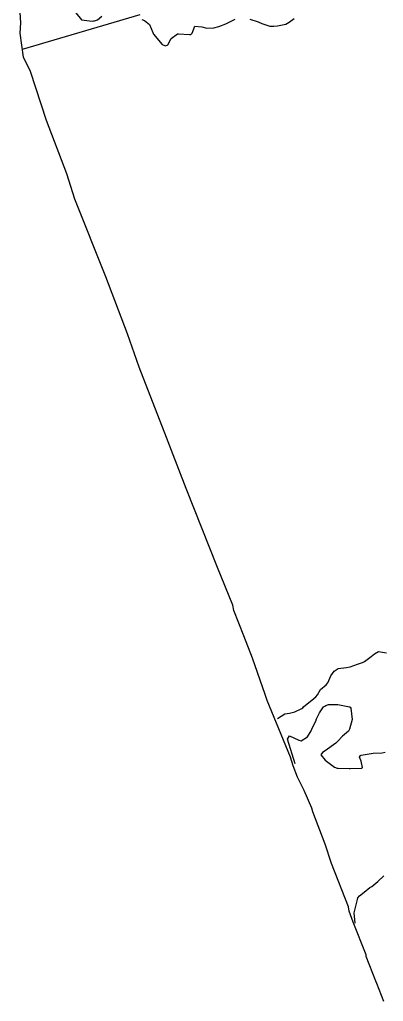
# Model space of a CAD drawing. Header units: metres. Extents: x 298520 to 308411, y 7433745 to 7450750.
# Drawn here: x 304840.2 to 304900.7, y 7437025.1 to 7437188.6 of the extents above; entities that cross this region are included whole.
import ezdxf

# ---------------------------------------------------------------- set-up
doc = ezdxf.new("R2010")
doc.units = ezdxf.units.M
doc.header["$LTSCALE"] = 10
for name, color, linetype in [('Area', 45, 'Continuous'), ('Curvas de Nivel 1m', 11, 'Continuous'), ('Curvas de Nivel 5m', 15, 'Continuous'), ('Vias Primárias', 230, 'Continuous')]:
    doc.layers.add(name, color=color, linetype=linetype)

msp = doc.modelspace()

# ---------------------------------------------------------------- linework, layer by layer
at = {"layer": 'Area'}
msp.add_polyline3d([(304900.79, 7437025.07, 721.23), (304899.6, 7437028.06, 721.49), (304899.48, 7437028.41, 721.38), (304897.86, 7437032.54, 731.91), (304897.86, 7437032.84, 731.92), (304895.67, 7437038.24, 725.05), (304895.02, 7437040.07, 731.21), (304894.9, 7437040.79, 732.52), (304892.06, 7437048.05, 732.39), (304891.04, 7437051.24, 733.27), (304888.98, 7437056.64, 732.47), (304888.81, 7437057.24, 731.34), (304887.55, 7437060.17, 735.47), (304886.39, 7437062.39, 732.91), (304885.68, 7437064.28, 735.65), (304885.24, 7437065.76, 733.16), (304881.36, 7437075.21, 718.88), (304881.06, 7437076.18, 718.89), (304878.93, 7437082.22, 718.91), (304877.5, 7437085.96, 719.45), (304875.82, 7437090.18, 719.25), (304875.63, 7437091.05, 719.36), (304873.08, 7437097.34, 718.84), (304867.87, 7437110.51, 719.02), (304865.47, 7437116.86, 718.87), (304864.59, 7437119.03, 718.81), (304860.06, 7437130.71, 718.86), (304858.14, 7437136.28, 718.86), (304854.51, 7437145.79, 718.82), (304849.39, 7437158.7, 718.63), (304848.03, 7437162.92, 718.7), (304844.67, 7437171.8, 718.8), (304841.97, 7437180, 727.66), (304840.83, 7437182.39, 718.33), (304840.25, 7437186.36, 717.97), (304840.37, 7437188.11, 718.04), (304840.18, 7437191.61, 717.88)], dxfattribs=at)
at = {"layer": 'Curvas de Nivel 1m', "flags": 128}
for points, elevation in [([(304848.83, 7437190.63), (304850.48, 7437188.61), (304852.25, 7437188.35), (304852.48, 7437188.4), (304852.63, 7437188.43), (304853.13, 7437188.57), (304853.84, 7437189.22)], 718), ([(304860.49, 7437188.66), (304860.96, 7437188.48), (304861.81, 7437187.8), (304862.34, 7437186.46), (304862.46, 7437186.17), (304863.89, 7437184.45), (304864.43, 7437184.26), (304864.84, 7437184.43), (304865.41, 7437185.47), (304866.46, 7437186.23), (304866.63, 7437186.24), (304868.46, 7437186.13), (304868.69, 7437186.16), (304868.88, 7437186.39), (304869.35, 7437187.51), (304870.47, 7437187.42), (304871.32, 7437187.2), (304872.47, 7437187.26), (304873.33, 7437187.48), (304874.48, 7437187.91), (304875.28, 7437188.31), (304876.07, 7437188.72)], 718), ([(304878.49, 7437188.68), (304879.88, 7437188.26), (304880.48, 7437187.98), (304881.8, 7437187.55), (304882.48, 7437187.55), (304883.09, 7437187.6), (304884.48, 7437187.85), (304885.04, 7437188.19), (304885.84, 7437188.83)], 718), ([(304883.09, 7437072.2), (304884.31, 7437072.98), (304885.11, 7437073.08), (304885.96, 7437073.32), (304887.12, 7437073.87), (304887.28, 7437073.99), (304887.44, 7437074.15), (304889.14, 7437075.54), (304889.48, 7437075.79), (304889.75, 7437076.12), (304890.24, 7437077.03), (304891.16, 7437077.79), (304891.46, 7437078.11), (304891.96, 7437079.31), (304892.51, 7437080.09), (304893.2, 7437080.52), (304894.56, 7437080.71), (304895.2, 7437080.82), (304896.42, 7437081.25), (304897.21, 7437081.5), (304897.55, 7437081.69), (304898, 7437082.02), (304898.7, 7437082.53), (304899.23, 7437082.98), (304899.89, 7437083.34), (304901.23, 7437083.11)], 719), ([(304896, 7437038.1), (304895.82, 7437039.82), (304896.06, 7437040.7), (304896.38, 7437042.04), (304896.45, 7437042.33), (304896.74, 7437042.66), (304897.51, 7437043.27), (304898.48, 7437044.01), (304898.76, 7437044.22), (304899.76, 7437045.01), (304900.78, 7437045.99)], 721)]:
    msp.add_lwpolyline(points, dxfattribs=dict(at, elevation=elevation))
at = {"layer": 'Curvas de Nivel 5m', "elevation": 720, "flags": 128}
msp.add_lwpolyline([(304886.01, 7437064.64), (304884.76, 7437068.76), (304885.06, 7437069.29), (304886.63, 7437068.58), (304887.05, 7437068.49), (304888.06, 7437069.14), (304888.71, 7437070.13), (304888.81, 7437070.4), (304889.08, 7437071.05), (304889.46, 7437071.75), (304889.59, 7437072.13), (304890.08, 7437073.15), (304890.75, 7437074.11), (304890.96, 7437074.27), (304891.13, 7437074.36), (304891.56, 7437074.54), (304893.13, 7437074.54), (304895.05, 7437074.13), (304895.12, 7437074.11), (304895.15, 7437074.09), (304895.17, 7437074.06), (304895.28, 7437073.89), (304895.52, 7437072.05), (304895.08, 7437070.41), (304894.97, 7437070.17), (304894.88, 7437070.06), (304893.9, 7437069.23), (304893.05, 7437068.35), (304892.93, 7437068.2), (304892.8, 7437068.08), (304891.03, 7437066.79), (304890.6, 7437066.54), (304890.32, 7437066.12), (304891.01, 7437065.27), (304891.66, 7437064.75), (304892.56, 7437064.09), (304893, 7437063.92), (304893.17, 7437063.91), (304895, 7437063.87), (304895.19, 7437063.87), (304897, 7437063.91), (304897.1, 7437063.93), (304897.24, 7437064.03), (304897.01, 7437065.08), (304896.74, 7437065.76), (304896.88, 7437066.03), (304897.02, 7437066.1), (304898.67, 7437066.37), (304899.03, 7437066.4), (304900.53, 7437066.49), (304901.03, 7437066.56)], dxfattribs=at)
at = {"layer": 'Vias Primárias', "elevation": 718.21}
msp.add_lwpolyline([(304840.64, 7437183.7), (304860.23, 7437189.5)], dxfattribs=at)

doc.saveas('drawing.dxf')
